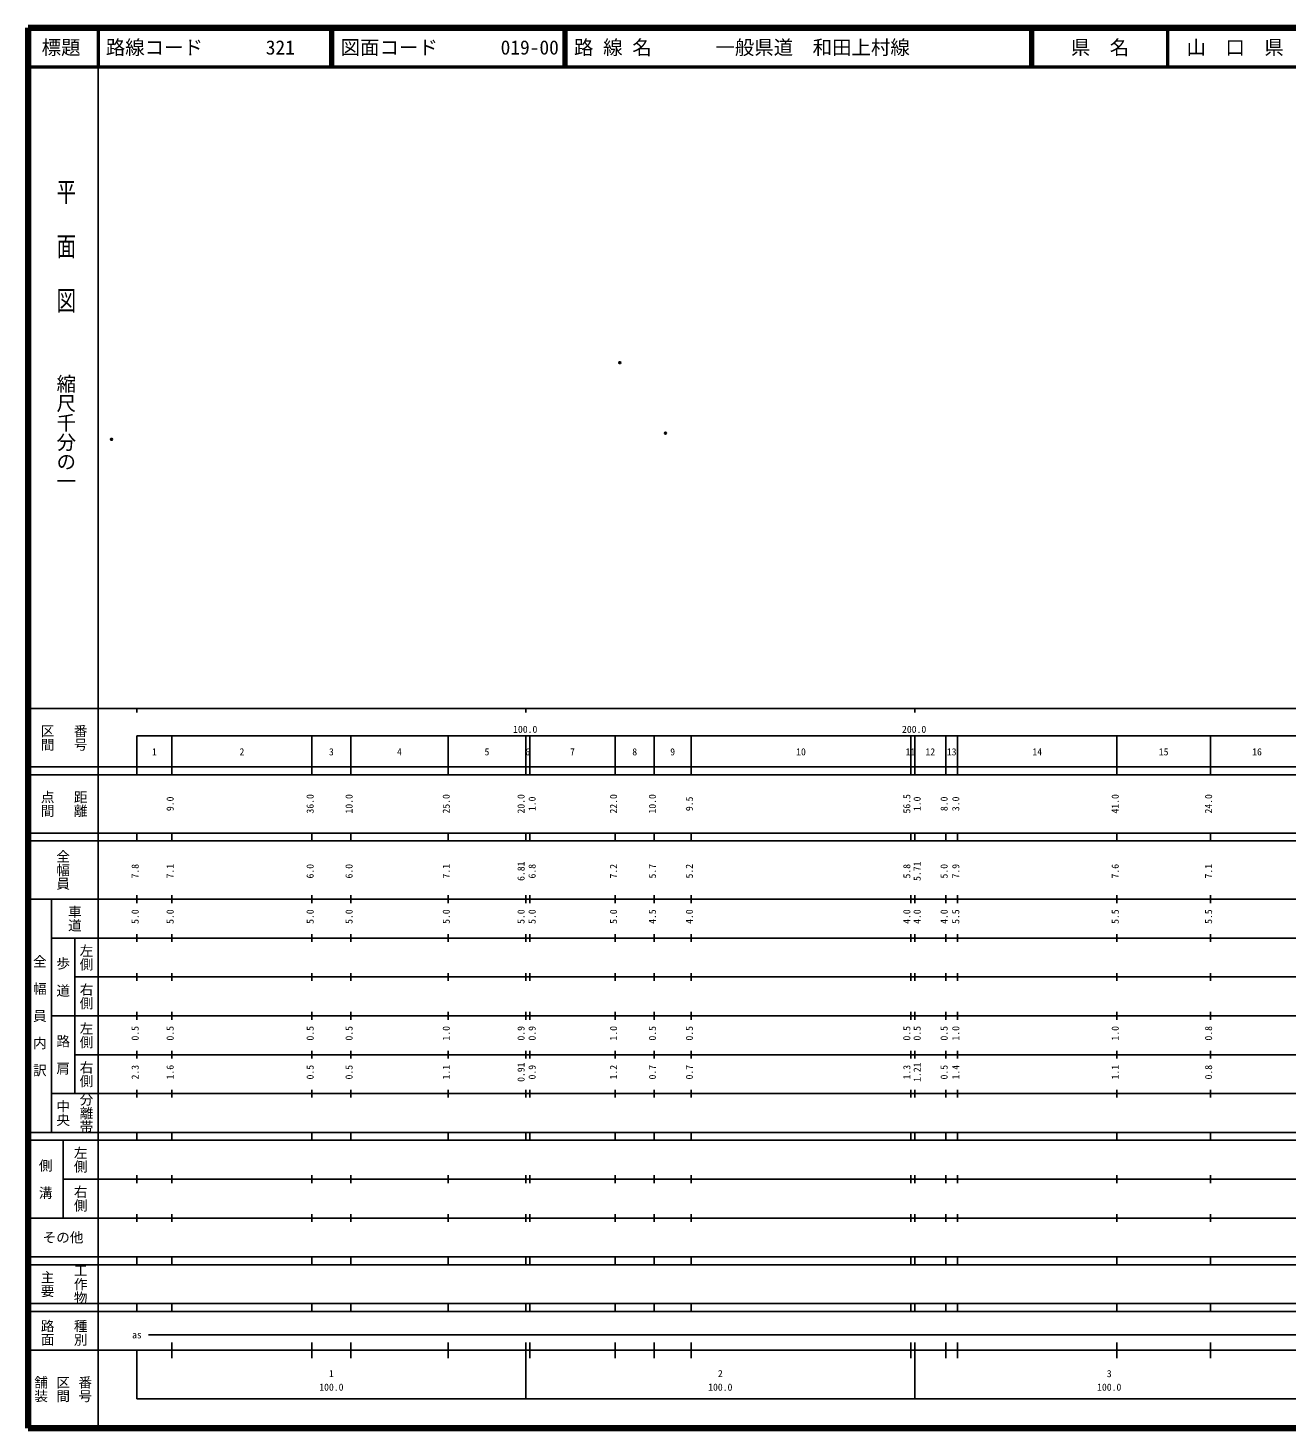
# Model space of a CAD drawing. Units: millimetres on the paper. Extents: x 40 to 680, y 20 to 380.
# Drawn here: x 40 to 363.7, y 20 to 380 of the extents above; entities that cross this region are included whole.
import ezdxf
from ezdxf.enums import TextEntityAlignment as Align

# ---------------------------------------------------------------- set-up
doc = ezdxf.new("R2010")
doc.units = ezdxf.units.MM
doc.header["$PDMODE"] = 32
doc.header["$PDSIZE"] = 0.5
doc.layers.add('M-OTRS', color=6, linetype='Continuous')
doc.layers.add('M-TTL-TXT', color=7, linetype='Continuous')
for name, color, linetype, lineweight in [('M-TTL', 2, 'Continuous', 140), ('M-TTL-BAND', 7, 'Continuous', 25), ('M-TTL-LINE', 7, 'Continuous', 50)]:
    doc.layers.add(name, color=color, linetype=linetype, lineweight=lineweight)
doc.styles.add('@ＭＳ ゴシック', font='')
doc.styles.add('ＭＳ ゴシック', font='')
doc.styles.get('@ＭＳ ゴシック').set_extended_font_data('@MS Gothic')
doc.styles.get('ＭＳ ゴシック').set_extended_font_data('MS Gothic')

msp = doc.modelspace()

# ---------------------------------------------------------------- linework, layer by layer
at = {"layer": 'M-OTRS'}
for p in [(192.157, 293.941), (61.494, 274.231), (203.895, 275.799)]:
    msp.add_point(p, dxfattribs=at)
at = {"layer": 'M-TTL'}
for p, q in [((40, 380), (40, 20)), ((680, 380), (40, 380)), ((40, 20), (680, 20))]:
    msp.add_line(p, q, dxfattribs=at)
at = {"layer": 'M-TTL-BAND'}
for p, q in [((58, 370), (58, 20)), ((40, 205), (579, 205)), ((68, 205), (68, 204)), ((168, 205), (168, 204)), ((268, 205), (268, 204)), ((68, 198), (579, 198)), ((68, 198), (68, 188)), ((77, 188), (77, 198)), ((113, 188), (113, 198)), ((123, 188), (123, 198)), ((148, 188), (148, 198)), ((168, 188), (168, 198)), ((169, 188), (169, 198)), ((191, 188), (191, 198)), ((201, 188), (201, 198)), ((210.5, 188), (210.5, 198)), ((267, 188), (267, 198)), ((268, 188), (268, 198)), ((276, 188), (276, 198)), ((279, 188), (279, 198)), ((320, 188), (320, 198)), ((344, 188), (344, 198)), ((40, 190), (579, 190)), ((40, 188), (579, 188)), ((40, 173), (579, 173)), ((68, 171), (68, 173)), ((77, 171), (77, 173)), ((113, 171), (113, 173)), ((123, 171), (123, 173)), ((148, 171), (148, 173)), ((168, 171), (168, 173)), ((169, 171), (169, 173)), ((191, 171), (191, 173)), ((201, 171), (201, 173)), ((210.5, 171), (210.5, 173)), ((267, 171), (267, 173)), ((268, 171), (268, 173)), ((276, 171), (276, 173)), ((279, 171), (279, 173)), ((320, 171), (320, 173)), ((344, 171), (344, 173)), ((40, 171), (579, 171)), ((40, 156), (579, 156)), ((46, 96), (46, 156)), ((68, 155), (68, 157)), ((77, 155), (77, 157)), ((113, 155), (113, 157)), ((123, 155), (123, 157)), ((148, 155), (148, 157)), ((168, 155), (168, 157)), ((169, 155), (169, 157)), ((191, 155), (191, 157)), ((201, 155), (201, 157)), ((210.5, 155), (210.5, 157)), ((267, 155), (267, 157)), ((268, 155), (268, 157)), ((276, 155), (276, 157)), ((279, 155), (279, 157)), ((320, 155), (320, 157)), ((344, 155), (344, 157)), ((46, 146), (579, 146)), ((52, 146), (52, 106)), ((68, 145), (68, 147)), ((77, 145), (77, 147)), ((113, 145), (113, 147)), ((123, 145), (123, 147)), ((148, 145), (148, 147)), ((168, 145), (168, 147)), ((169, 145), (169, 147)), ((191, 145), (191, 147)), ((201, 145), (201, 147)), ((210.5, 145), (210.5, 147)), ((267, 145), (267, 147)), ((268, 145), (268, 147)), ((276, 145), (276, 147)), ((279, 145), (279, 147)), ((320, 145), (320, 147)), ((344, 145), (344, 147)), ((68, 135), (68, 137)), ((77, 135), (77, 137)), ((113, 135), (113, 137)), ((123, 135), (123, 137)), ((148, 135), (148, 137)), ((168, 135), (168, 137)), ((169, 135), (169, 137)), ((191, 135), (191, 137)), ((201, 135), (201, 137)), ((210.5, 135), (210.5, 137)), ((267, 135), (267, 137)), ((268, 135), (268, 137)), ((276, 135), (276, 137)), ((279, 135), (279, 137)), ((320, 135), (320, 137)), ((344, 135), (344, 137)), ((52, 136), (579, 136)), ((46, 126), (579, 126)), ((68, 125), (68, 127)), ((77, 125), (77, 127)), ((113, 125), (113, 127)), ((123, 125), (123, 127)), ((148, 125), (148, 127)), ((168, 125), (168, 127)), ((169, 125), (169, 127)), ((191, 125), (191, 127)), ((201, 125), (201, 127)), ((210.5, 125), (210.5, 127)), ((267, 125), (267, 127)), ((268, 125), (268, 127)), ((276, 125), (276, 127)), ((279, 125), (279, 127)), ((320, 125), (320, 127)), ((344, 125), (344, 127)), ((52, 116), (579, 116)), ((68, 115), (68, 117)), ((77, 115), (77, 117)), ((113, 115), (113, 117)), ((123, 115), (123, 117)), ((148, 115), (148, 117)), ((168, 115), (168, 117)), ((169, 115), (169, 117)), ((191, 115), (191, 117)), ((201, 115), (201, 117)), ((210.5, 115), (210.5, 117)), ((267, 115), (267, 117)), ((268, 115), (268, 117)), ((276, 115), (276, 117)), ((279, 115), (279, 117)), ((320, 115), (320, 117)), ((344, 115), (344, 117)), ((46, 106), (579, 106)), ((68, 105), (68, 107)), ((77, 105), (77, 107)), ((113, 105), (113, 107)), ((123, 105), (123, 107)), ((148, 105), (148, 107)), ((168, 105), (168, 107)), ((169, 105), (169, 107)), ((191, 105), (191, 107)), ((201, 105), (201, 107)), ((210.5, 105), (210.5, 107)), ((267, 105), (267, 107)), ((268, 105), (268, 107)), ((276, 105), (276, 107)), ((279, 105), (279, 107)), ((320, 105), (320, 107)), ((344, 105), (344, 107)), ((40, 96), (579, 96)), ((40, 94), (579, 94)), ((49, 94), (49, 74)), ((68, 94), (68, 96)), ((77, 94), (77, 96)), ((113, 94), (113, 96)), ((123, 94), (123, 96)), ((148, 94), (148, 96)), ((168, 94), (168, 96)), ((169, 94), (169, 96)), ((191, 94), (191, 96)), ((201, 94), (201, 96)), ((210.5, 94), (210.5, 96)), ((267, 94), (267, 96)), ((268, 94), (268, 96)), ((276, 94), (276, 96)), ((279, 94), (279, 96)), ((320, 94), (320, 96)), ((344, 94), (344, 96)), ((49, 84), (579, 84)), ((68, 83), (68, 85)), ((77, 83), (77, 85)), ((113, 83), (113, 85)), ((123, 83), (123, 85)), ((148, 83), (148, 85)), ((168, 83), (168, 85)), ((169, 83), (169, 85)), ((191, 83), (191, 85)), ((201, 83), (201, 85)), ((210.5, 83), (210.5, 85)), ((267, 83), (267, 85)), ((268, 83), (268, 85)), ((276, 83), (276, 85)), ((279, 83), (279, 85)), ((320, 83), (320, 85)), ((344, 83), (344, 85)), ((40, 74), (579, 74)), ((68, 73), (68, 75)), ((77, 73), (77, 75)), ((113, 73), (113, 75)), ((123, 73), (123, 75)), ((148, 73), (148, 75)), ((168, 73), (168, 75)), ((169, 73), (169, 75)), ((191, 73), (191, 75)), ((201, 73), (201, 75)), ((210.5, 73), (210.5, 75)), ((267, 73), (267, 75)), ((268, 73), (268, 75)), ((276, 73), (276, 75)), ((279, 73), (279, 75)), ((320, 73), (320, 75)), ((344, 73), (344, 75)), ((40, 64), (579, 64)), ((40, 62), (579, 62)), ((68, 62), (68, 64)), ((77, 62), (77, 64)), ((113, 62), (113, 64)), ((123, 62), (123, 64)), ((148, 62), (148, 64)), ((168, 62), (168, 64)), ((169, 62), (169, 64)), ((191, 62), (191, 64)), ((201, 62), (201, 64)), ((210.5, 62), (210.5, 64)), ((267, 62), (267, 64)), ((268, 62), (268, 64)), ((276, 62), (276, 64)), ((279, 62), (279, 64)), ((320, 62), (320, 64)), ((344, 62), (344, 64)), ((40, 52), (579, 52)), ((68, 50), (68, 52)), ((77, 50), (77, 52)), ((113, 50), (113, 52)), ((123, 50), (123, 52)), ((148, 50), (148, 52)), ((168, 50), (168, 52)), ((169, 50), (169, 52)), ((191, 50), (191, 52)), ((201, 50), (201, 52)), ((210.5, 50), (210.5, 52)), ((267, 50), (267, 52)), ((268, 50), (268, 52)), ((276, 50), (276, 52)), ((279, 50), (279, 52)), ((320, 50), (320, 52)), ((344, 50), (344, 52)), ((40, 50), (579, 50)), ((71, 44), (565, 44)), ((40, 40), (579, 40)), ((68, 40), (68, 27.5)), ((77, 38), (77, 42)), ((113, 38), (113, 42)), ((123, 38), (123, 42)), ((148, 38), (148, 42)), ((168, 27.5), (168, 42)), ((169, 38), (169, 42)), ((191, 38), (191, 42)), ((201, 38), (201, 42)), ((210.5, 38), (210.5, 42)), ((267, 38), (267, 42)), ((268, 27.5), (268, 42)), ((276, 38), (276, 42)), ((279, 38), (279, 42)), ((320, 38), (320, 42)), ((344, 38), (344, 42)), ((68, 27.5), (579, 27.5))]:
    msp.add_line(p, q, dxfattribs=at)
at = {"layer": 'M-TTL-LINE'}
for p, q in [((58, 380), (58, 370)), ((117.75, 380), (117.75, 370)), ((118.25, 380), (118.25, 370)), ((177.75, 380), (177.75, 370)), ((178.25, 380), (178.25, 370)), ((297.75, 380), (297.75, 370)), ((298.25, 380), (298.25, 370)), ((333, 380), (333, 370)), ((40, 370), (680, 370))]:
    msp.add_line(p, q, dxfattribs=at)

# ---------------------------------------------------------------- texts
at = {"layer": 'M-TTL-BAND', "style": '@ＭＳ ゴシック', "width": 1.4}
msp.add_text('平  面  図', height=3.666, rotation=270, dxfattribs=at).set_placement((49.777, 306.475), align=Align.MIDDLE_RIGHT)
at = {"layer": 'M-TTL-BAND', "style": '@ＭＳ ゴシック'}
msp.add_text('縮尺千分の一', height=3.666, rotation=270, dxfattribs=at).set_placement((49.777, 261.03), align=Align.MIDDLE_RIGHT)
for s, p in [('区間', (45, 197.5)), ('番号', (53.5, 197.5)), ('点間', (45, 180.5)), ('距離', (53.5, 180.5)), ('全幅員', (49, 163.5)), ('車道', (52, 151)), ('左側', (55, 141)), ('全\u3000幅\u3000員\u3000内\u3000訳', (43, 126)), ('歩\u3000道', (49, 136)), ('右側', (55, 131)), ('左側', (55, 121)), ('路\u3000肩', (49, 116)), ('右側', (55, 111)), ('分離帯', (55, 101)), ('中央', (49, 101)), ('左側', (53.5, 89)), ('側\u3000溝', (44.5, 84)), ('右側', (53.5, 79)), ('工作物', (53.5, 57)), ('主要', (45, 57)), ('路面', (45, 44.5)), ('種別', (53.5, 44.5)), ('舗装', (43.333, 30)), ('区間', (49, 30)), ('番号', (54.667, 30))]:
    msp.add_text(s, height=2.566, rotation=270, dxfattribs=at).set_placement(p, align=Align.MIDDLE_CENTER)
at = {"layer": 'M-TTL-BAND', "style": 'ＭＳ ゴシック'}
for s, p in [('100.0', (167.844, 198.195)), ('200.0', (267.844, 198.195)), ('1', (72.5, 192.405)), ('2', (95, 192.405)), ('3', (118, 192.405)), ('4', (135.5, 192.405)), ('5', (158, 192.405)), ('6', (168.5, 192.405)), ('7', (180, 192.405)), ('8', (196, 192.405)), ('9', (205.75, 192.405)), ('10', (238.75, 192.405)), ('11', (266.879, 192.405)), ('12', (272, 192.405)), ('13', (277.5, 192.405)), ('14', (299.5, 192.405)), ('15', (332, 192.405)), ('16', (356, 192.405)), ('as', (68, 42.5)), ('1', (118, 32.523)), ('2', (218, 32.523)), ('3', (318, 32.523)), ('100.0', (118, 29.033)), ('100.0', (218, 29.033)), ('100.0', (318, 29.033))]:
    msp.add_text(s, height=1.833, dxfattribs=at).set_placement(p, align=Align.BOTTOM_CENTER)
for s, p in [('9.0', (78, 180.5)), ('36.0', (114, 180.5)), ('10.0', (124, 180.5)), ('25.0', (149, 180.5)), ('20.0', (168.222, 180.5)), ('1.0', (171.069, 180.5)), ('22.0', (192, 180.5)), ('10.0', (202, 180.5)), ('9.5', (211.5, 180.5)), ('56.5', (267.417, 180.5)), ('1.0', (270.069, 180.5)), ('8.0', (277, 180.5)), ('3.0', (280, 180.5)), ('41.0', (321, 180.5)), ('24.0', (345, 180.5)), ('7.8', (69, 163.174)), ('7.1', (78, 163.174)), ('6.0', (114, 163.174)), ('6.0', (124, 163.174)), ('7.1', (149, 163.174)), ('6.81', (168.222, 163.174)), ('6.8', (171.069, 163.174)), ('7.2', (192, 163.174)), ('5.7', (202, 163.174)), ('5.2', (211.5, 163.174)), ('5.8', (267.417, 163.174)), ('5.71', (270.069, 163.174)), ('5.0', (277, 163.174)), ('7.9', (280, 163.174)), ('7.6', (321, 163.174)), ('7.1', (345, 163.174)), ('5.0', (69, 151.5)), ('5.0', (78, 151.5)), ('5.0', (114, 151.5)), ('5.0', (124, 151.5)), ('5.0', (149, 151.5)), ('5.0', (168.222, 151.5)), ('5.0', (171.069, 151.5)), ('5.0', (192, 151.5)), ('4.5', (202, 151.5)), ('4.0', (211.5, 151.5)), ('4.0', (267.417, 151.5)), ('4.0', (270.069, 151.5)), ('4.0', (277, 151.5)), ('5.5', (280, 151.5)), ('5.5', (321, 151.5)), ('5.5', (345, 151.5)), ('0.5', (69, 121.5)), ('0.5', (78, 121.5)), ('0.5', (114, 121.5)), ('0.5', (124, 121.5)), ('1.0', (149, 121.5)), ('0.9', (168.222, 121.5)), ('0.9', (171.069, 121.5)), ('1.0', (192, 121.5)), ('0.5', (202, 121.5)), ('0.5', (211.5, 121.5)), ('0.5', (267.417, 121.5)), ('0.5', (270.069, 121.5)), ('0.5', (277, 121.5)), ('1.0', (280, 121.5)), ('1.0', (321, 121.5)), ('0.8', (345, 121.5)), ('2.3', (69, 111.5)), ('1.6', (78, 111.5)), ('0.5', (114, 111.5)), ('0.5', (124, 111.5)), ('1.1', (149, 111.5)), ('0.91', (168.222, 111.5)), ('0.9', (171.069, 111.5)), ('1.2', (192, 111.5)), ('0.7', (202, 111.5)), ('0.7', (211.5, 111.5)), ('1.3', (267.417, 111.5)), ('1.21', (270.069, 111.5)), ('0.5', (277, 111.5)), ('1.4', (280, 111.5)), ('1.1', (321, 111.5)), ('0.8', (345, 111.5))]:
    msp.add_text(s, height=1.833, rotation=90, dxfattribs=at).set_placement(p, align=Align.BOTTOM_CENTER)
msp.add_text('その他', height=2.566, dxfattribs=at).set_placement((49, 69), align=Align.MIDDLE_CENTER)
at = {"layer": 'M-TTL-TXT', "style": 'ＭＳ ゴシック'}
for s, p in [('標題', (48.5, 375)), ('県\u3000名', (315.625, 375)), ('山\u3000口\u3000県', (350.375, 375))]:
    msp.add_text(s, height=3.666, dxfattribs=at).set_placement(p, align=Align.MIDDLE_CENTER)
for s, p in [('路線コード', (60, 375)), ('321', (101.142, 375)), ('図面コード', (120.38, 375)), ('019-00', (161.521, 375)), ('路 線 名', (180.38, 375)), ('一般県道\u3000和田上村線', (216.734, 375))]:
    msp.add_text(s, height=3.666, dxfattribs=at).set_placement(p, align=Align.MIDDLE_LEFT)

doc.saveas('drawing.dxf')
